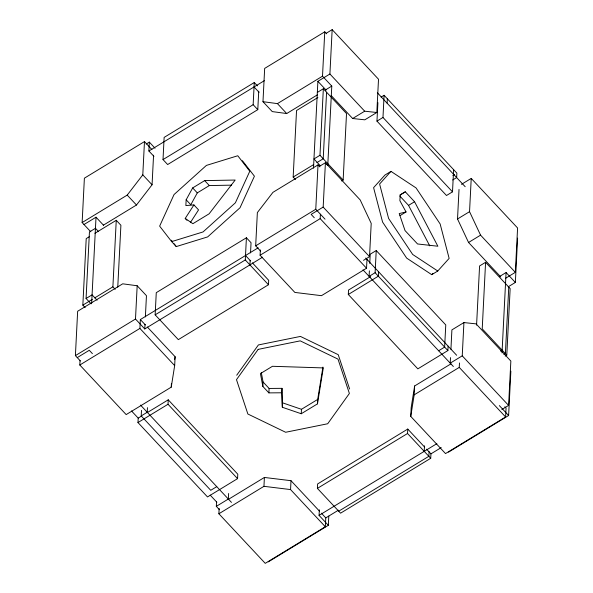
<?xml version="1.0" encoding="UTF-8"?>
<svg xmlns="http://www.w3.org/2000/svg" width="593" height="593" viewBox="0 0 593 593"><rect width="100%" height="100%" fill="white"/><g stroke="black" fill="none" stroke-linecap="round" stroke-linejoin="round"><path stroke-width="0.89" d="M80.381 360.952L75.4 355.622L77.646 311.258L122.714 283.817L137.176 285.759L146.449 295.677L145.374 316.929M90.796 231.804L82.138 222.545L84.384 178.189L144.477 141.594L151.897 149.532M147.301 326.988L175.12 356.741L174.668 365.607L171.236 387.155L126.168 414.596L79.81 365.014L80.033 360.581M85.162 307.611L82.842 305.128L86.215 238.594L89.373 236.666M91.085 303.853L86.074 298.494L89.439 231.959L95.451 228.298L98.586 231.648M91.656 303.156L96.014 217.208L83.991 224.532M115.205 289.317L112.892 286.834L116.258 220.299L94.91 233.294M117.762 287.175L120.898 225.258L116.258 220.299M262.573 257.206L144.759 328.945L135.493 319.027L137.176 285.759M82.138 222.545L127.206 195.104L142.794 174.861L144.477 141.594M174.668 365.607L139.904 328.426L140.348 319.553L258.163 247.815M153.95 156.396L148.887 150.993L149.34 142.12L146.174 144.047M147.694 412.343L168.249 399.823L237.786 474.2L237.563 478.64L207.513 496.934L137.976 422.557L138.206 418.124L131.498 410.949M144.759 328.945L144.996 324.327M103.271 225.236L136.479 205.015L152.067 184.779L153.565 155.21M216.749 486.638L210.745 490.3L141.208 415.923L141.49 410.378M147.449 407.643L147.22 412.261L141.208 415.923M252.403 262.884L268.696 280.311L268.466 284.744L178.33 339.633L155.151 314.839L156.27 292.66L246.414 237.771L251.047 242.73L250.535 252.9M258.726 91.174L257.792 109.653L167.649 164.543L163.016 159.584L164.135 137.406L254.278 82.516L257.406 85.866M237.563 478.64L168.027 404.263L168.249 399.823M171.236 387.155L171.414 383.604M193.926 204.933L185.216 218.432L192.888 223.694L209.114 213.814L235.169 180.05L204.681 180.606L192.666 187.922L186.158 199.789L185.868 205.556L193.926 204.933L198.559 209.892L190.338 222.634M219.454 509.706L216.319 506.355L216.556 501.737M321.354 513.153L325.779 517.889L325.327 526.762L265.234 563.35L218.876 513.768L219.151 508.446M228.624 493.495L228.342 499.039L216.319 506.355M268.466 284.744L245.287 259.949L246.414 237.771M257.792 109.653L253.152 104.702L254.278 82.516M249.927 264.908L250.157 260.29M260.623 251.136L255.679 245.843L257.362 212.576L272.95 192.34L318.018 164.898L319.872 166.878M317.551 94.761L286.716 113.537L272.254 111.595L262.981 101.685L264.663 68.41L324.756 31.822L326.61 33.808M366.985 259.363L366.541 268.236L321.465 295.677L294.854 292.431L260.09 255.242L260.357 249.92M263.084 382.003L269.111 388.445L282.009 388.341L281.786 392.781L268.888 392.885L262.862 386.436L263.084 382.003L261.305 372.597M218.876 513.768L263.952 486.319L264.396 477.454L291.007 480.701L319.457 511.129M268.888 392.885L269.111 388.445M295.484 179.538L293.164 177.062L296.537 110.52L317.885 97.526M262.862 386.436L260.431 373.605L272.446 366.289L323.289 367.919L317.47 403.863L301.244 413.744L282.342 407.272L282.009 388.341M325.327 526.762L290.563 489.573L291.007 480.701M313.489 168.197L317.892 81.33L329.908 74.006L332.162 29.65L326.15 33.312M301.244 413.744L301.466 409.303L317.692 399.423L322.933 367.082M325.038 219.173L315.772 209.255L318.018 164.898M327.759 165.573L331.784 86.096L322.51 76.178L324.756 31.822M341.642 180.998L343.147 180.087L319.968 155.292L323.341 88.757L317.329 92.419M366.541 268.236L320.183 218.647L320.405 214.214M326.587 92.226L323.215 158.768L316.892 162.615M363.516 260.327L369.528 256.665L323.17 207.083L325.416 162.727L319.405 166.381M317.47 403.863L317.692 399.423M426.552 449.16L430.941 453.853L430.718 458.285L340.575 513.175L317.396 488.38L317.626 483.947L407.762 429.058L424.677 447.152M268.244 561.89L328.337 525.294L319.064 515.384L319.345 509.839M343.147 180.087L346.52 113.552L323.341 88.757M328.337 525.294L328.804 516.058M448.108 346.134L447.885 350.567L417.843 368.861L348.306 294.491L348.528 290.051L370.669 276.568M369.528 256.665L371.211 223.398L360.181 199.915L325.416 162.727M331.168 95.525L352.657 118.511L364.814 119.823L376.829 112.5L378.512 79.232L332.162 29.65M369.38 270.838L369.098 276.382L375.11 272.721L376.229 250.542L370.217 254.204L369.75 263.44M453.63 169.665L452.503 191.843L446.499 195.505L376.963 121.128L377.897 102.648M452.503 191.843L382.974 117.466L384.094 95.288L381.091 97.119M378.579 271.757L378.349 276.19L348.306 294.491M387.118 103.197L387.34 98.757M430.718 458.285L407.539 433.498L407.762 429.058M504.806 406.776L506.059 408.11L505.607 416.983L445.513 453.578L410.749 416.39L411.194 407.517L414.633 385.969L451.006 363.828M410.749 416.39L414.181 394.842L414.633 385.969M424.225 451.347L424.506 445.803M429.095 451.681L428.865 456.306L338.722 511.188M450.502 357.609L450.22 363.153L462.236 355.837L463.926 322.57L476.075 323.874L510.847 361.063L508.594 405.419L501.834 409.533M450.925 349.292L451.903 329.886L463.926 322.57M500.788 276.961L468.552 242.478L457.522 218.987L459.019 189.419M505.607 416.983L459.249 367.401L459.479 362.968M505.57 278.287L515.339 272.343L480.567 235.154L469.545 211.671L471.227 178.404L461.465 184.349M476.579 325.105L479.581 265.96L485.585 262.299L510.158 288.583L506.785 355.118L505.206 356.082M485.585 262.299L482.22 328.841L506.785 355.118M502.012 352.931L506.081 272.535L499.758 276.382M508.764 287.094L505.399 353.628L503.894 354.547M515.339 272.343L517.585 227.986L471.227 178.404M448.523 452.118L508.616 415.523L510.862 371.166M508.238 286.782L515.354 282.446L517.6 238.089M174.69 359.432L175.12 356.741M231.492 185.157L209.322 185.565L197.299 192.881L190.798 204.748L186.158 199.789M236.703 375.236L258.392 344.941L300.443 336.424L338.225 354.681L349.611 389.015M390.972 171.37L379.602 184.008L388.593 218.424L412.684 254.464L437.76 271.016L449.138 258.385L440.147 223.969L416.056 187.922L390.972 171.37L384.968 175.031L373.59 187.662L382.581 222.079L406.672 258.118L431.748 274.67L437.76 271.016M431.748 274.67L432.949 273.343M406.049 211.953L399.23 213.569L405.034 230.581L417.546 243.968L437.864 246.228L414.559 201.724L405.293 191.806L400.179 194.934L399.882 200.701L406.049 211.953L400.038 215.607M148.887 150.993L264.33 80.692M163.016 159.584L253.152 104.702M262.981 101.685L277.442 103.627L322.51 76.178M325.453 89.951L331.784 86.096M352.657 118.511L364.68 111.195L376.829 112.5M319.968 155.292L313.956 158.954L320.227 165.655M376.963 121.128L382.974 117.466M86.074 298.494L92.078 294.84L97.089 300.199M82.842 305.128L92.33 299.354M94.702 297.908L112.892 286.834M293.164 177.062L313.727 164.543M326.269 164.684L327.847 163.72M75.4 355.622L135.493 319.027M255.679 245.843L315.772 209.255M323.17 207.083L311.155 214.399L314.283 217.75M77.253 357.601L89.269 350.285L92.404 353.636M155.151 314.839L245.287 259.949M79.81 365.014L139.904 328.426M260.09 255.242L320.183 218.647M400.03 195.008L405.293 191.806M452.919 175.543L454.505 174.579M399.897 196.127L408.555 205.378L414.559 201.724M452.696 179.983L456.647 177.574L456.877 173.134L384.094 95.288M457.522 218.987L469.545 211.671M138.206 418.124L141.364 416.197M137.976 422.557L168.027 404.263M468.552 242.478L480.567 235.154M438.635 350.76L444.639 347.098L445.766 324.92L376.229 250.542M228.023 499.595L264.396 477.454M414.181 394.842L459.249 367.401M500.566 351.123L502.152 350.159M317.396 488.38L407.539 433.498M319.064 515.384L436.878 443.646M325.779 517.889L338.433 510.18M430.941 453.853L441.222 447.596M171.651 241.61L203.028 231.945L235.391 202.799L249.786 171.236L237.771 155.751L206.401 165.41L174.038 194.563L159.643 226.126L171.651 241.61L176.291 246.569L207.661 236.904L240.024 207.758L254.419 176.195L242.411 160.71M263.952 486.319L290.563 489.573M282.564 402.832L301.466 409.303M377.356 92.76L465.186 186.706M329.908 74.006L364.68 111.195M506.081 272.535L515.354 282.446M317.892 81.33L326.113 90.114M277.442 103.627L286.716 113.537M254.056 86.956L259.067 92.315M462.236 355.837L508.594 405.419M365.733 258.022L456.647 355.266M375.11 272.721L447.885 350.567M499.343 405.605L508.616 415.523M362.998 269.859L453.356 366.504M204.681 180.606L209.322 185.565M192.666 187.922L197.299 192.881M149.34 142.12L155.032 148.206M245.517 255.516L250.528 260.876M185.216 218.432L186.958 220.285M142.794 174.861L152.067 184.779M127.206 195.104L136.479 205.015M96.014 217.208L103.597 225.325M140.348 319.553L145.411 324.957M140.504 405.086L231.47 502.39M210.181 495.111L216.89 502.286M171.377 240.232L172.467 241.64M174.105 243.753L176.291 246.569M408.555 205.378L429.732 245.843M281.786 392.781L282.342 407.272M258.163 349.373L236.481 379.676L247.867 414.01L285.648 432.267L327.699 423.75L349.388 393.455L338.003 359.121L300.221 340.864L258.163 349.373"/></g></svg>
